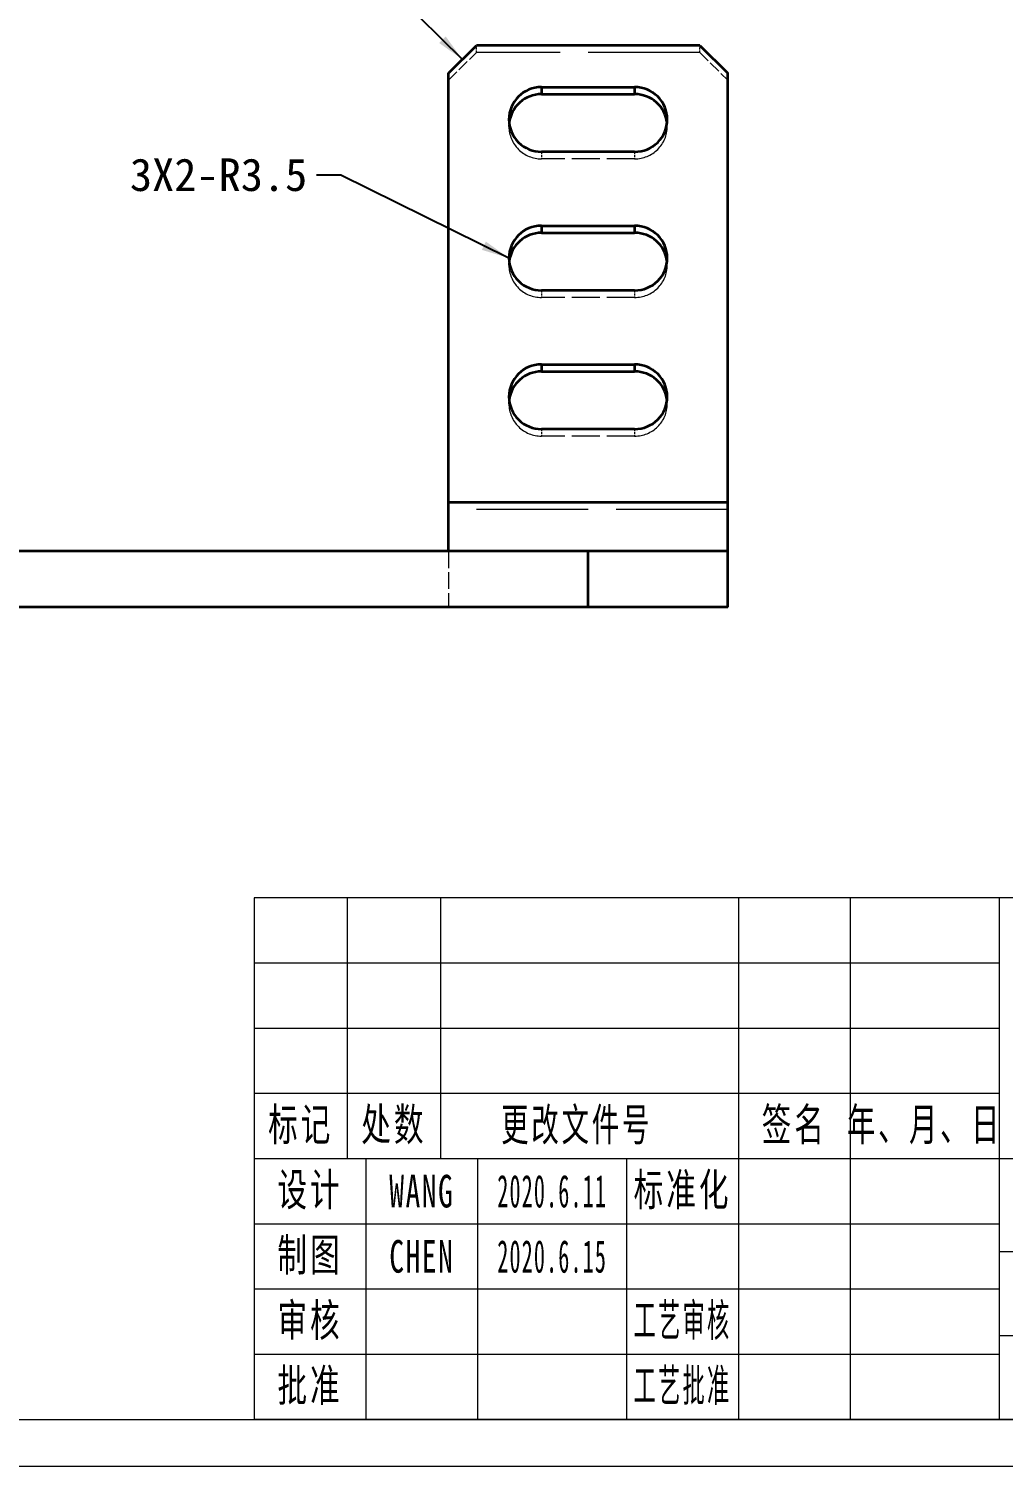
# Model space of a CAD drawing. Header units: millimetres. Extents: x -15766 to 80009, y -9701 to 15159.
# Drawn here: x -10843.8 to -10739.2, y 6744.8 to 6899.1 of the extents above; entities that cross this region are included whole.
import ezdxf

# ---------------------------------------------------------------- set-up
doc = ezdxf.new("R2010")
doc.units = ezdxf.units.MM
doc.linetypes.add('DASHED', pattern=[15, 12, -3])
doc.linetypes.add('HIDDEN-HOKUTO_1', pattern=[2, 1, -1])
for name, color, linetype, lineweight in [('AM_HID', 1, 'HIDDEN-HOKUTO_1', 18), ('AM_VIS', 7, 'Continuous', 18), ('CDRAFT0', 7, 'Continuous', 18), ('title_frame', 7, 'Continuous', 18), ('word_dim', 9, 'Continuous', 18), ('尺寸线层', 3, 'Continuous', 18), ('粗实线层_1', 7, 'Continuous', 15), ('细实线层', 7, 'Continuous', 18)]:
    doc.layers.add(name, color=color, linetype=linetype, lineweight=lineweight)
doc.styles.add('DIM', font='', dxfattribs={"width": 0.8})
doc.styles.add('UserTxtStyle1', font='', dxfattribs={"width": 0.618357})
doc.styles.add('UserTxtStyle2', font='', dxfattribs={"width": 0.634692})
doc.styles.add('标准', font='', dxfattribs={"width": 0.667})
doc.styles.get('DIM').set_extended_font_data('NSimSun')
doc.styles.get('UserTxtStyle1').set_extended_font_data('宋体')
doc.styles.get('UserTxtStyle2').set_extended_font_data('宋体')
doc.styles.get('标准').set_extended_font_data('宋体')
doc.dimstyles.new('1-1', dxfattribs={"dimtxt": 3.5, "dimasz": 3, "dimexe": 1, "dimexo": 0, "dimgap": 1, "dimtad": 1, "dimdsep": 46, "dimtxsty": 'DIM', "dimblk": '_CAXARROW', "dimcen": 0, "dimdle": 6, "dimclrd": 256, "dimclre": 256, "dimclrt": 3, "dimazin": 2, "dimtfac": 0.707107, "dimtmove": 0, "dimatfit": 3, "dimfxl": 0, "dimfrac": 2, "dimtolj": 1, "dimarcsym": 0})

# ---------------------------------------------------------------- blocks, each defined once
blk = doc.blocks.new('*X1251')
at = {"layer": 'CDRAFT0'}
blk.add_line((0, 0), (420, 0), dxfattribs=at)
at = {"layer": '粗实线层_1'}
blk.add_line((25, 5), (415, 5), dxfattribs=at)
blk = doc.blocks.new('_CAXARROW')
blk.add_hatch(color=0).paths.add_polyline_path([(0, 0), (-1, 0.125), (-1, -0.125)], flags=0)

msp = doc.modelspace()

# ---------------------------------------------------------------- linework, layer by layer
at = {"layer": 'AM_HID', "color": 1, "linetype": 'DASHED', "lineweight": 13, "ltscale": 0.105646}
for p, q in [((-10798.74099, 6893.54636), (-10795.74099, 6896.52255)), ((-10771.74099, 6896.52243), (-10768.74099, 6893.54624))]:
    msp.add_line(p, q, dxfattribs=at)
at = {"layer": 'AM_HID', "color": 1, "linetype": 'DASHED', "lineweight": 13, "ltscale": 0.01886}
for p, q in [((-10795.74099, 6896.52255), (-10795.74099, 6897.27695)), ((-10771.74099, 6896.52243), (-10771.74099, 6897.27683)), ((-10792.24099, 6888.58603), (-10792.24099, 6889.34043)), ((-10775.24099, 6888.58591), (-10775.24099, 6889.3403)), ((-10788.74099, 6885.86814), (-10788.74099, 6885.11374)), ((-10778.74099, 6885.86814), (-10778.74099, 6885.11374)), ((-10792.24099, 6873.70505), (-10792.24099, 6874.45944)), ((-10788.74099, 6870.98715), (-10788.74099, 6870.23276)), ((-10778.74099, 6870.98715), (-10778.74099, 6870.23276)), ((-10792.24099, 6858.82407), (-10792.24099, 6859.57846)), ((-10778.74099, 6856.10617), (-10778.74099, 6855.35178))]:
    msp.add_line(p, q, dxfattribs=at)
at = {"layer": 'AM_HID', "color": 1, "linetype": 'DASHED', "lineweight": 13}
for p, q in [((-10771.74099, 6896.52243), (-10795.74099, 6896.52255)), ((-10768.74099, 6847.48984), (-10798.74099, 6847.48996))]:
    msp.add_line(p, q, dxfattribs=at)
at = {"layer": 'AM_HID', "color": 1, "linetype": 'DASHED', "lineweight": 13, "ltscale": 0.25}
for p, q in [((-10778.74099, 6885.11374), (-10788.74099, 6885.11374)), ((-10778.74099, 6870.23276), (-10788.74099, 6870.23276)), ((-10778.74099, 6855.35178), (-10788.74099, 6855.3519))]:
    msp.add_line(p, q, dxfattribs=at)
at = {"layer": 'AM_HID', "color": 1, "linetype": 'DASHED', "lineweight": 13, "ltscale": 0.018857}
for p, q in [((-10775.24099, 6873.70505), (-10775.24099, 6874.45932)), ((-10775.24099, 6858.82407), (-10775.24099, 6859.57834)), ((-10788.74099, 6856.10617), (-10788.74099, 6855.3519))]:
    msp.add_line(p, q, dxfattribs=at)
at = {"layer": 'AM_HID', "color": 1, "linetype": 'DASHED', "lineweight": 13, "ltscale": 0.15}
msp.add_line((-10798.74099, 6842.99863), (-10798.74099, 6836.99863), dxfattribs=at)
at = {"layer": 'AM_HID', "color": 1, "linetype": 'DASHED', "lineweight": 13}
for centre, start_param, end_param in [((-10788.74099, 6888.58603), 3.032750171, 3.141591992), ((-10778.74099, 6888.58603), 6.283184646, 6.392016521), ((-10788.74099, 6888.58603), 3.141591992, 4.712388319), ((-10778.74099, 6888.58603), 4.712388319, 6.283184646), ((-10788.74099, 6873.70505), 3.032750171, 3.141591992), ((-10788.74099, 6873.70505), 3.141591992, 4.712388319), ((-10778.74099, 6873.70505), 4.712388319, 6.283184646), ((-10778.74099, 6873.70505), 6.283184646, 6.392016521), ((-10788.74099, 6858.82407), 3.032750171, 3.141591992), ((-10788.74099, 6858.82407), 3.141591992, 4.712388319), ((-10778.74099, 6858.82407), 4.712388319, 6.283184646), ((-10778.74099, 6858.82407), 6.283184646, 6.392016521)]:
    msp.add_ellipse(centre, major_axis=(3.5, 0), ratio=0.992064705, start_param=start_param, end_param=end_param, dxfattribs=at)
at = {"layer": 'AM_VIS', "color": 7, "lineweight": 35, "ltscale": 0.105646}
for p, q in [((-10798.74099, 6894.30075), (-10795.74099, 6897.27695)), ((-10771.74099, 6897.27683), (-10768.74099, 6894.30063))]:
    msp.add_line(p, q, dxfattribs=at)
at = {"layer": 'AM_VIS', "color": 7, "lineweight": 35}
for p, q in [((-10771.74099, 6897.27683), (-10795.74099, 6897.27695)), ((-10798.74099, 6848.24436), (-10798.74099, 6894.30075)), ((-10768.74099, 6848.24423), (-10768.74099, 6894.30063)), ((-10768.74099, 6848.24423), (-10798.74099, 6848.24436)), ((-10783.74099, 6842.99863), (-10968.74099, 6842.99924)), ((-10783.74099, 6836.99863), (-10968.74099, 6836.99924))]:
    msp.add_line(p, q, dxfattribs=at)
at = {"layer": 'AM_VIS', "color": 7, "lineweight": 35, "ltscale": 0.01886}
for p, q in [((-10788.74099, 6892.81259), (-10788.74099, 6892.0582)), ((-10778.74099, 6892.81259), (-10778.74099, 6892.0582)), ((-10788.74099, 6877.93161), (-10788.74099, 6877.17722)), ((-10778.74099, 6877.93161), (-10778.74099, 6877.17722)), ((-10778.74099, 6863.05063), (-10778.74099, 6862.29624))]:
    msp.add_line(p, q, dxfattribs=at)
at = {"layer": 'AM_VIS', "color": 7, "lineweight": 35, "ltscale": 0.25}
for p, q in [((-10788.74099, 6892.81259), (-10778.74099, 6892.81259)), ((-10788.74099, 6892.0582), (-10778.74099, 6892.0582)), ((-10778.74099, 6885.86814), (-10788.74099, 6885.86814)), ((-10788.74099, 6877.93161), (-10778.74099, 6877.93161)), ((-10788.74099, 6877.17722), (-10778.74099, 6877.17722)), ((-10778.74099, 6870.98715), (-10788.74099, 6870.98715)), ((-10788.74099, 6863.05063), (-10778.74099, 6863.05063)), ((-10788.74099, 6862.29636), (-10778.74099, 6862.29624)), ((-10778.74099, 6856.10617), (-10788.74099, 6856.10617))]:
    msp.add_line(p, q, dxfattribs=at)
at = {"layer": 'AM_VIS', "color": 7, "lineweight": 35, "ltscale": 0.018857}
msp.add_line((-10788.74099, 6863.05063), (-10788.74099, 6862.29636), dxfattribs=at)
at = {"layer": 'AM_VIS', "color": 7, "lineweight": 35, "ltscale": 0.131143}
for p, q in [((-10798.74099, 6842.99863), (-10798.74099, 6848.24436)), ((-10768.74099, 6842.99851), (-10768.74099, 6848.24423))]:
    msp.add_line(p, q, dxfattribs=at)
at = {"layer": 'AM_VIS', "color": 7, "lineweight": 35, "ltscale": 0.15}
for p, q in [((-10783.74099, 6836.99863), (-10783.74099, 6842.99863)), ((-10768.74099, 6836.99851), (-10768.74099, 6842.99851))]:
    msp.add_line(p, q, dxfattribs=at)
at = {"layer": 'AM_VIS', "color": 7, "lineweight": 35, "ltscale": 0.375}
for p, q in [((-10768.74099, 6842.99851), (-10783.74099, 6842.99863)), ((-10768.74099, 6836.99851), (-10783.74099, 6836.99863))]:
    msp.add_line(p, q, dxfattribs=at)
at = {"layer": 'AM_VIS', "color": 7, "lineweight": 35}
for centre, start_param, end_param in [((-10788.74099, 6889.34043), 1.570795666, 3.141591992), ((-10788.74099, 6888.58603), 1.570795666, 3.032750171), ((-10778.74099, 6889.3403), 6.283184646, 7.853980973), ((-10778.74099, 6888.58603), 0.108831214, 1.570795666), ((-10788.74099, 6889.34043), 3.141591992, 4.712388319), ((-10778.74099, 6889.3403), 4.712388319, 6.283184646), ((-10788.74099, 6874.45944), 1.570795666, 3.141591992), ((-10788.74099, 6873.70505), 1.570795666, 3.032750171), ((-10778.74099, 6874.45932), 6.283184646, 7.853980973), ((-10778.74099, 6873.70505), 0.108831214, 1.570795666), ((-10788.74099, 6874.45944), 3.141591992, 4.712388319), ((-10778.74099, 6874.45932), 4.712388319, 6.283184646), ((-10788.74099, 6859.57846), 1.570795666, 3.141591992), ((-10778.74099, 6859.57846), 6.283184646, 7.853980973), ((-10788.74099, 6858.82407), 1.570795666, 3.032750171), ((-10778.74099, 6858.82407), 0.108831214, 1.570795666), ((-10788.74099, 6859.57846), 3.141591992, 4.712388319), ((-10778.74099, 6859.57846), 4.712388319, 6.283184646)]:
    msp.add_ellipse(centre, major_axis=(3.5, 0), ratio=0.992064705, start_param=start_param, end_param=end_param, dxfattribs=at)
at = {"layer": '粗实线层_1'}
for p, q in [((-10639.59989, 6805.79172), (-10819.59989, 6805.79172)), ((-10819.59989, 6805.79172), (-10819.59989, 6749.79172)), ((-10739.59989, 6805.79172), (-10739.59989, 6749.79172)), ((-10689.59989, 6777.79172), (-10819.59989, 6777.79172)), ((-10779.59989, 6777.79172), (-10779.59989, 6749.79172)), ((-10739.59989, 6770.79172), (-10819.59989, 6770.79172)), ((-10739.59989, 6763.79172), (-10819.59989, 6763.79172)), ((-10689.59989, 6758.79172), (-10739.59989, 6758.79172)), ((-10739.59989, 6756.79172), (-10819.59989, 6756.79172)), ((-10639.59989, 6749.79172), (-10819.59989, 6749.79172))]:
    msp.add_line(p, q, dxfattribs=at)
at = {"layer": '细实线层'}
for p, q in [((-10809.59989, 6805.79172), (-10809.59989, 6777.79172)), ((-10799.59989, 6805.79172), (-10799.59989, 6777.79172)), ((-10767.59989, 6805.79172), (-10767.59989, 6749.79172)), ((-10755.59989, 6805.79172), (-10755.59989, 6749.79172)), ((-10739.59989, 6798.79172), (-10819.59989, 6798.79172)), ((-10739.59989, 6791.79172), (-10819.59989, 6791.79172)), ((-10739.59989, 6784.79172), (-10819.59989, 6784.79172)), ((-10807.59989, 6777.79172), (-10807.59989, 6749.79172)), ((-10795.59989, 6777.79172), (-10795.59989, 6749.79172)), ((-10689.59989, 6767.79172), (-10739.59989, 6767.79172))]:
    msp.add_line(p, q, dxfattribs=at)

# ---------------------------------------------------------------- block references
at = {"layer": 'title_frame'}
msp.add_blockref('*X1251', (-11054.59989, 6744.79172), dxfattribs=at)

# ---------------------------------------------------------------- texts
at = {"layer": 'word_dim', "color": 3, "insert": (-10813.89944, 6881.60403), "char_height": 3.5, "width": 6, "attachment_point": 9}
msp.add_mtext('\\A1;3X2-R3.5', dxfattribs=at)
at = {"layer": '尺寸线层', "char_height": 3.5, "attachment_point": 5, "line_spacing_factor": 1.15057}
for s, insert, width, style in [('\\T1.1;标记', (-10814.59989, 6781.29172), 18, '标准'), ('\\T1.1;处数', (-10804.59989, 6781.29172), 18, '标准'), ('\\T1.1;更改文件号', (-10784.96647, 6781.26772), 30, 'UserTxtStyle1'), ('\\T1.1;签名', (-10761.59989, 6781.29172), 22, '标准'), ('\\T1.1;年、月、日', (-10747.59989, 6781.29172), 30, 'UserTxtStyle2'), ('\\T1.1;设计', (-10813.59989, 6774.29172), 22, '标准'), ('\\T1.1;标准化', (-10773.59989, 6774.29172), 22, '标准'), ('{\\T1.1;WANG}', (-10801.59989, 6774.29172), 22, '标准'), ('{\\W0.5;\\T1.1;2020.6.11}', (-10787.59989, 6774.29172), 16, '标准'), ('\\T1.1;制图', (-10813.59989, 6767.29172), 22, '标准'), ('{\\T1.1;CHEN}', (-10801.59989, 6767.29172), 22, '标准'), ('{\\W0.5;\\T1.1;2020.6.15}', (-10787.59989, 6767.29172), 16, '标准'), ('\\T1.1;审核', (-10813.59989, 6760.29172), 22, '标准'), ('{\\W0.5;\\T1.1;工艺审核}', (-10773.59989, 6760.29172), 22, '标准'), ('{\\T1.1;批准}', (-10813.59989, 6753.29172), 22, '标准'), ('{\\W0.5;\\T1.1;工艺批准}', (-10773.59989, 6753.29172), 22, '标准')]:
    msp.add_mtext(s, dxfattribs=dict(at, insert=insert, width=width, style=style))

# ---------------------------------------------------------------- leaders
at = {"layer": 'word_dim', "color": 3, "true_color": 0x00ff00, "annotation_type": 0, "has_hookline": 1, "hookline_direction": 1}
for points, text_width in [([(-10797.24099, 6895.78885), (-10806.18181, 6904.59694), (-10810.82731, 6904.59694)], 12.83333), ([(-10792.24099, 6874.45944), (-10810.29988, 6883.35403), (-10812.89944, 6883.35403)], 24.5)]:
    msp.add_leader(points, dimstyle='1-1', override={"dimgap": 1, "dimtad": 0}, dxfattribs=dict(at, text_width=text_width))

doc.saveas('drawing.dxf')
